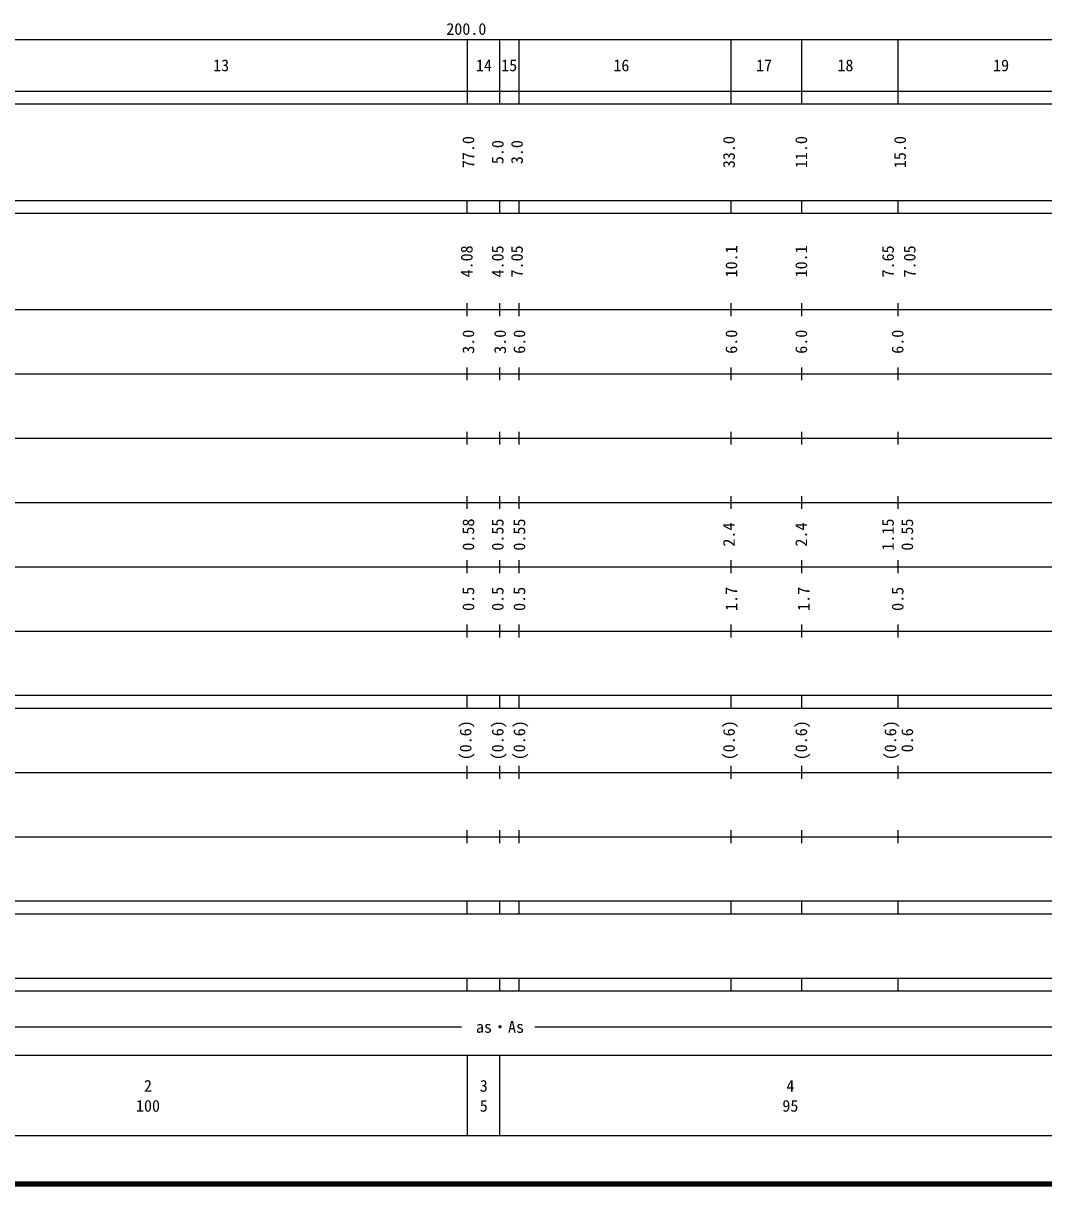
# Model space of a CAD drawing. Units: millimetres on the paper, enlarged 1000 times. Extents: x 40000 to 680000, y 20000 to 380000.
# Drawn here: x 198870 to 357739, y 20000 to 200558 of the extents above; entities that cross this region are included whole.
import ezdxf
from ezdxf.enums import TextEntityAlignment as Align

# ---------------------------------------------------------------- set-up
doc = ezdxf.new("R2010")
doc.units = ezdxf.units.MM
doc.header["$LTSCALE"] = 1000
doc.layers.add('M-TTL', color=2, linetype='Continuous', lineweight=140)
doc.layers.add('M-TTL-BAND', color=7, linetype='Continuous', lineweight=25)
doc.styles.add('ＭＳ ゴシック', font='')
doc.styles.get('ＭＳ ゴシック').set_extended_font_data('MS Gothic')

msp = doc.modelspace()

# ---------------------------------------------------------------- linework, layer by layer
at = {"layer": 'M-TTL'}
msp.add_line((40000, 20000), (680000, 20000), dxfattribs=at)
at = {"layer": 'M-TTL-BAND'}
for p, q in [((68000, 198000), (579000, 198000)), ((268000, 198000), (268000, 188000)), ((273000, 198000), (273000, 188000)), ((276000, 198000), (276000, 188000)), ((309000, 198000), (309000, 188000)), ((320000, 198000), (320000, 188000)), ((335000, 198000), (335000, 188000)), ((40000, 190000), (579000, 190000)), ((40000, 188000), (579000, 188000)), ((40000, 173000), (579000, 173000)), ((268000, 171000), (268000, 173000)), ((273000, 173000), (273000, 171000)), ((276000, 173000), (276000, 171000)), ((309000, 173000), (309000, 171000)), ((320000, 173000), (320000, 171000)), ((335000, 173000), (335000, 171000)), ((40000, 171000), (579000, 171000)), ((40000, 156000), (579000, 156000)), ((268000, 155000), (268000, 157000)), ((273000, 157000), (273000, 155000)), ((276000, 157000), (276000, 155000)), ((309000, 157000), (309000, 155000)), ((320000, 157000), (320000, 155000)), ((335000, 157000), (335000, 155000)), ((268000, 145000), (268000, 147000)), ((273000, 147000), (273000, 145000)), ((276000, 147000), (276000, 145000)), ((309000, 147000), (309000, 145000)), ((320000, 147000), (320000, 145000)), ((335000, 147000), (335000, 145000)), ((46000, 146000), (579000, 146000)), ((52000, 136000), (579000, 136000)), ((268000, 135000), (268000, 137000)), ((273000, 137000), (273000, 135000)), ((276000, 137000), (276000, 135000)), ((309000, 137000), (309000, 135000)), ((320000, 137000), (320000, 135000)), ((335000, 137000), (335000, 135000)), ((268000, 125000), (268000, 127000)), ((273000, 127000), (273000, 125000)), ((276000, 127000), (276000, 125000)), ((309000, 127000), (309000, 125000)), ((320000, 127000), (320000, 125000)), ((335000, 127000), (335000, 125000)), ((46000, 126000), (579000, 126000)), ((52000, 116000), (579000, 116000)), ((268000, 115000), (268000, 117000)), ((273000, 117000), (273000, 115000)), ((276000, 117000), (276000, 115000)), ((309000, 117000), (309000, 115000)), ((320000, 117000), (320000, 115000)), ((335000, 117000), (335000, 115000)), ((268000, 105000), (268000, 107000)), ((273000, 107000), (273000, 105000)), ((276000, 107000), (276000, 105000)), ((309000, 107000), (309000, 105000)), ((320000, 107000), (320000, 105000)), ((335000, 107000), (335000, 105000)), ((46000, 106000), (579000, 106000)), ((40000, 96000), (579000, 96000)), ((268000, 94000), (268000, 96000)), ((273000, 96000), (273000, 94000)), ((276000, 96000), (276000, 94000)), ((309000, 96000), (309000, 94000)), ((320000, 96000), (320000, 94000)), ((335000, 96000), (335000, 94000)), ((40000, 94000), (579000, 94000)), ((268000, 83000), (268000, 85000)), ((273000, 85000), (273000, 83000)), ((276000, 85000), (276000, 83000)), ((309000, 85000), (309000, 83000)), ((320000, 85000), (320000, 83000)), ((335000, 85000), (335000, 83000)), ((49000, 84000), (579000, 84000)), ((268000, 73000), (268000, 75000)), ((273000, 75000), (273000, 73000)), ((276000, 75000), (276000, 73000)), ((309000, 75000), (309000, 73000)), ((320000, 75000), (320000, 73000)), ((335000, 75000), (335000, 73000)), ((40000, 74000), (579000, 74000)), ((40000, 64000), (579000, 64000)), ((268000, 62000), (268000, 64000)), ((273000, 64000), (273000, 62000)), ((276000, 64000), (276000, 62000)), ((309000, 64000), (309000, 62000)), ((320000, 64000), (320000, 62000)), ((335000, 64000), (335000, 62000)), ((40000, 62000), (579000, 62000)), ((40000, 52000), (579000, 52000)), ((268000, 50000), (268000, 52000)), ((273000, 52000), (273000, 50000)), ((276000, 52000), (276000, 50000)), ((309000, 52000), (309000, 50000)), ((320000, 52000), (320000, 50000)), ((335000, 52000), (335000, 50000)), ((40000, 50000), (579000, 50000)), ((70805, 44406), (267088, 44406)), ((278499, 44406), (441981, 44406)), ((40000, 40000), (579000, 40000)), ((268000, 40000), (268000, 27500)), ((273000, 40000), (273000, 27500)), ((68000, 27500), (579000, 27500))]:
    msp.add_line(p, q, dxfattribs=at)

# ---------------------------------------------------------------- texts
at = {"layer": 'M-TTL-BAND', "style": 'ＭＳ ゴシック'}
msp.add_text('200.0', height=1833, dxfattribs=at).set_placement((267844, 198195), align=Align.BOTTOM_CENTER)
for s, p in [('13', (229686, 194000)), ('14', (270581, 194000)), ('15', (274521, 194000)), ('16', (291978, 194000)), ('17', (314189, 194000)), ('18', (326856, 194000)), ('19', (351090, 194000)), ('as・As', (273088, 44406)), ('2', (218288, 35238)), ('3', (270563, 35238)), ('4', (318288, 35238)), ('100', (218288, 32131)), ('5', (270563, 32131)), ('95', (318288, 32131))]:
    msp.add_text(s, height=1833, dxfattribs=at).set_placement(p, align=Align.MIDDLE_CENTER)
for s, p in [('77.0', (268156, 180500)), ('33.0', (308726, 180500)), ('11.0', (319977, 180500)), ('15.0', (335352, 180500)), ('5.0', (272725, 180500)), ('3.0', (275725, 180500)), ('4.08', (267905, 163500)), ('4.05', (272725, 163500)), ('7.05', (275725, 163500)), ('10.1', (309101, 163500)), ('10.1', (319977, 163500)), ('7.65', (333477, 163500)), ('7.05', (336852, 163500)), ('3.0', (268155, 151000)), ('3.0', (273100, 151000)), ('6.0', (276100, 151000)), ('6.0', (309101, 151000)), ('6.0', (319977, 151000)), ('6.0', (334977, 151000)), ('0.58', (268155, 121000)), ('0.55', (272725, 121000)), ('0.55', (276100, 121000)), ('1.15', (333477, 121000)), ('0.55', (336477, 121000)), ('2.4', (308726, 121000)), ('2.4', (319977, 121000)), ('0.5', (268155, 111000)), ('0.5', (272725, 111000)), ('0.5', (276100, 111000)), ('1.7', (309101, 111000)), ('1.7', (320352, 111000)), ('0.5', (334977, 111000)), ('(0.6)', (267725, 89000)), ('(0.6)', (272725, 89000)), ('(0.6)', (276100, 89000)), ('(0.6)', (308726, 89000)), ('(0.6)', (319977, 89000)), ('(0.6)', (333852, 89000)), ('0.6', (336477, 89000))]:
    msp.add_text(s, height=1833, rotation=90, dxfattribs=at).set_placement(p, align=Align.MIDDLE_CENTER)

doc.saveas('drawing.dxf')
